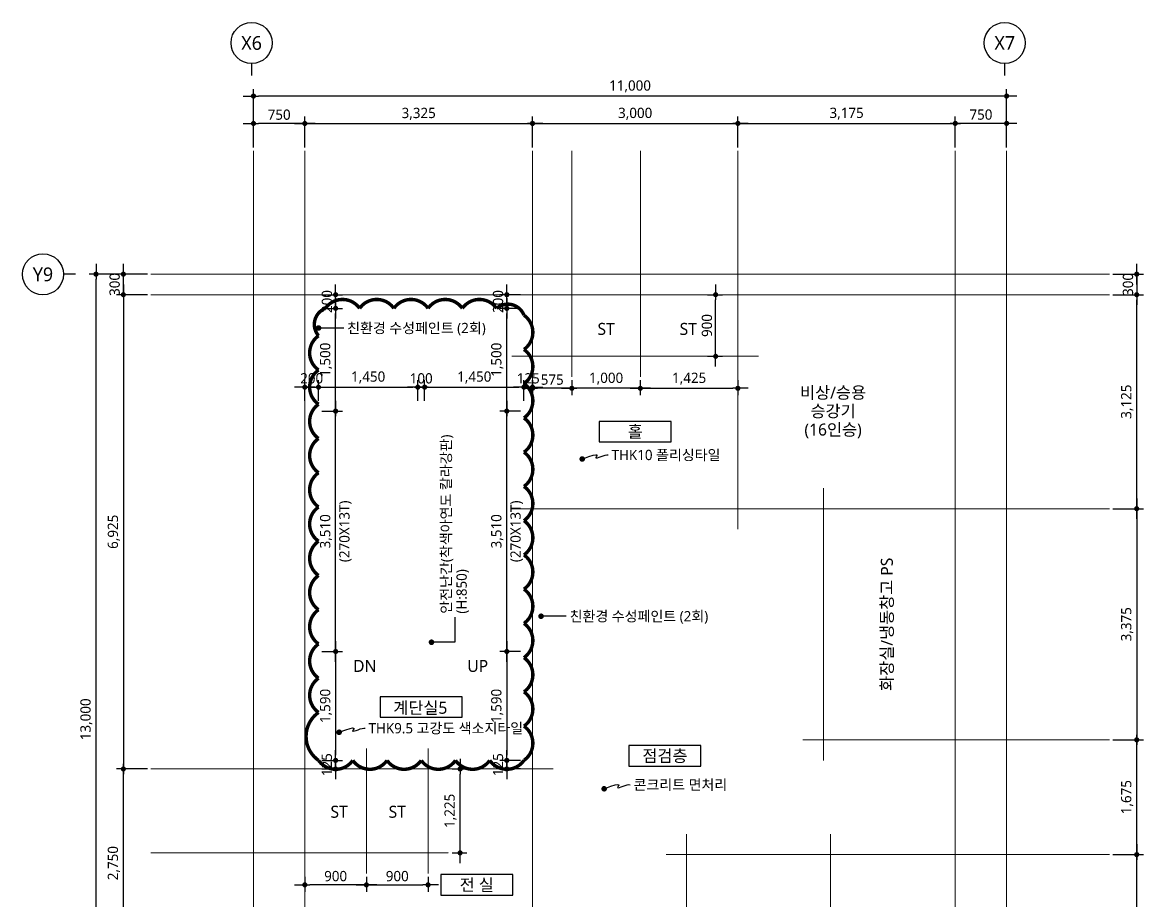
# Model space of a CAD drawing. Header units: millimetres. Extents: x 3320976 to 3527701, y 1183647 to 1243117.
# Drawn here: x 3404976 to 3421351, y 1229458 to 1242280 of the extents above; entities that cross this region are included whole.
import ezdxf
from ezdxf.enums import TextEntityAlignment as Align

# ---------------------------------------------------------------- set-up
doc = ezdxf.new("R2010")
doc.units = ezdxf.units.MM
doc.header["$MEASUREMENT"] = 0
doc.linetypes.add('CEN', pattern=[62, 60, -1, 0, -1])
doc.layers.get('0').update_dxf_attribs({"linetype": 'CONTINUOUS'})
for name, color, linetype, lineweight in [('A-AXIS-BUBL', 7, 'CONTINUOUS', 25), ('A-CNTL', 1, 'CEN', 15), ('A-DIMS', 7, 'CONTINUOUS', 25), ('A-MKXS-LEAD', 7, 'CONTINUOUS', 25), ('A-MKXS-TEXT1', 3, 'CONTINUOUS', 25), ('A-MKXX-NAME', 3, 'CONTINUOUS', 25), ('A-MKXX-SYMB', 7, 'CONTINUOUS', 25), ('A-XXXX-TXT2', 3, 'CONTINUOUS', 25), ('REV-202205', 20, 'CONTINUOUS', 25)]:
    doc.layers.add(name, color=color, linetype=linetype, lineweight=lineweight)
doc.styles.add('HY울릉도L', font='')
doc.styles.add('맑은고딕', font='malgun.ttf')
doc.styles.get('HY울릉도L').set_extended_font_data('HYwulM')
doc.dimstyles.new('CDIM', dxfattribs={"dimtxt": 3, "dimasz": 1.5, "dimexe": 2, "dimexo": 1, "dimgap": 1, "dimtad": 1, "dimdec": 0, "dimrnd": 0.5, "dimzin": 0, "dimdsep": 32, "dimlunit": 6, "dimtxsty": 'HY울릉도L', "dimblk1": '_CIDOT', "dimblk2": '_CIDOT', "dimsah": 1, "dimcen": 5.5, "dimclrd": 2, "dimclre": 2, "dimclrt": 7, "dimadec": 0, "dimazin": 0, "dimtfac": 1, "dimtdec": 0, "dimtix": 1, "dimtmove": 2, "dimatfit": 1, "dimldrblk": '_CIDOT', "dimfxl": 1, "dimtolj": 1, "dimtzin": 0, "dimlwd": -1, "dimarcsym": 0})

# ---------------------------------------------------------------- blocks, each defined once
blk = doc.blocks.new('_CIDOT')
at = {"color": 0, "linetype": 'ByBlock'}
blk.add_line((2, 0), (-1, 0), dxfattribs=at)
at = {"color": 0, "linetype": 'ByBlock', "const_width": 0.5}
blk.add_lwpolyline([(-0.25, 0, 1), (0.25, 0, 1)], format="xyb", close=True, dxfattribs=at)
blk = doc.blocks.new('*D65')
at = {"layer": 'A-DIMS', "lineweight": -2, "transparency": 16777216}
for p, q in [((3410001, 1229805), (3410001, 1229588)), ((3410901, 1229805), (3410901, 1229588))]:
    blk.add_line(p, q, dxfattribs=at)
at = {"layer": 'A-DIMS', "transparency": 16777216}
blk.add_line((3410076, 1229688), (3410826, 1229688), dxfattribs=at)
at = {"layer": 'A-DIMS', "transparency": 16777216, "xscale": 75, "yscale": 75, "zscale": 75, "rotation": 180}
blk.add_blockref('_CIDOT', (3410001, 1229688), dxfattribs=at)
at = {"layer": 'A-DIMS', "transparency": 16777216, "xscale": 75, "yscale": 75, "zscale": 75}
blk.add_blockref('_CIDOT', (3410901, 1229688), dxfattribs=at)
at = {"layer": 'A-DIMS', "color": 3, "transparency": 16777216, "insert": (3410451, 1229815), "char_height": 150, "attachment_point": 5, "style": '맑은고딕'}
blk.add_mtext('\\A1;900', dxfattribs=at)
blk = doc.blocks.new('*D66')
at = {"layer": 'A-DIMS', "lineweight": -2, "transparency": 16777216}
for p, q in [((3409101, 1229805), (3409101, 1229588)), ((3410001, 1229805), (3410001, 1229588))]:
    blk.add_line(p, q, dxfattribs=at)
at = {"layer": 'A-DIMS', "transparency": 16777216}
blk.add_line((3409926, 1229688), (3409176, 1229688), dxfattribs=at)
at = {"layer": 'A-DIMS', "transparency": 16777216, "xscale": 75, "yscale": 75, "zscale": 75, "rotation": 180}
blk.add_blockref('_CIDOT', (3409101, 1229688), dxfattribs=at)
at = {"layer": 'A-DIMS', "transparency": 16777216, "xscale": 75, "yscale": 75, "zscale": 75}
blk.add_blockref('_CIDOT', (3410001, 1229688), dxfattribs=at)
at = {"layer": 'A-DIMS', "color": 3, "transparency": 16777216, "insert": (3409551, 1229815), "char_height": 150, "attachment_point": 5, "style": '맑은고딕'}
blk.add_mtext('\\A1;900', dxfattribs=at)
blk = doc.blocks.new('*D67')
at = {"layer": 'A-DIMS', "lineweight": -2, "transparency": 16777216}
for p, q in [((3411251, 1231380), (3411469, 1231380)), ((3411251, 1230155), (3411469, 1230155))]:
    blk.add_line(p, q, dxfattribs=at)
at = {"layer": 'A-DIMS', "transparency": 16777216}
blk.add_line((3411369, 1230230), (3411369, 1231305), dxfattribs=at)
at = {"layer": 'A-DIMS', "transparency": 16777216, "xscale": 75, "yscale": 75, "zscale": 75}
for p, rotation in [((3411369, 1231380), 90), ((3411369, 1230155), 270)]:
    blk.add_blockref('_CIDOT', p, dxfattribs=dict(at, rotation=rotation))
at = {"layer": 'A-DIMS', "color": 3, "transparency": 16777216, "insert": (3411228, 1230768), "char_height": 150, "attachment_point": 5, "rotation": 90, "style": '맑은고딕'}
blk.add_mtext('\\A1;1,225', dxfattribs=at)
blk = doc.blocks.new('*D68')
at = {"layer": 'A-DIMS', "lineweight": -2, "transparency": 16777216}
for p, q in [((3414001, 1237055), (3414001, 1236838)), ((3415426, 1237055), (3415426, 1236838))]:
    blk.add_line(p, q, dxfattribs=at)
at = {"layer": 'A-DIMS', "transparency": 16777216}
blk.add_line((3414076, 1236938), (3415351, 1236938), dxfattribs=at)
at = {"layer": 'A-DIMS', "transparency": 16777216, "xscale": 75, "yscale": 75, "zscale": 75, "rotation": 180}
blk.add_blockref('_CIDOT', (3414001, 1236938), dxfattribs=at)
at = {"layer": 'A-DIMS', "transparency": 16777216, "xscale": 75, "yscale": 75, "zscale": 75}
blk.add_blockref('_CIDOT', (3415426, 1236938), dxfattribs=at)
at = {"layer": 'A-DIMS', "color": 3, "transparency": 16777216, "insert": (3414714, 1237078), "char_height": 150, "attachment_point": 5, "style": '맑은고딕'}
blk.add_mtext('\\A1;1,425', dxfattribs=at)
blk = doc.blocks.new('*D69')
at = {"layer": 'A-DIMS', "lineweight": -2, "transparency": 16777216}
for p, q in [((3413001, 1237055), (3413001, 1236838)), ((3414001, 1237055), (3414001, 1236838))]:
    blk.add_line(p, q, dxfattribs=at)
at = {"layer": 'A-DIMS', "transparency": 16777216}
blk.add_line((3413926, 1236938), (3413076, 1236938), dxfattribs=at)
at = {"layer": 'A-DIMS', "transparency": 16777216, "xscale": 75, "yscale": 75, "zscale": 75, "rotation": 180}
blk.add_blockref('_CIDOT', (3413001, 1236938), dxfattribs=at)
at = {"layer": 'A-DIMS', "transparency": 16777216, "xscale": 75, "yscale": 75, "zscale": 75}
blk.add_blockref('_CIDOT', (3414001, 1236938), dxfattribs=at)
at = {"layer": 'A-DIMS', "color": 3, "transparency": 16777216, "insert": (3413501, 1237078), "char_height": 150, "attachment_point": 5, "style": '맑은고딕'}
blk.add_mtext('\\A1;1,000', dxfattribs=at)
blk = doc.blocks.new('*D70')
at = {"layer": 'A-DIMS', "lineweight": -2, "transparency": 16777216}
for p, q in [((3412426, 1237055), (3412426, 1236838)), ((3413001, 1237055), (3413001, 1236838))]:
    blk.add_line(p, q, dxfattribs=at)
at = {"layer": 'A-DIMS', "transparency": 16777216}
blk.add_line((3412926, 1236938), (3412501, 1236938), dxfattribs=at)
at = {"layer": 'A-DIMS', "transparency": 16777216, "xscale": 75, "yscale": 75, "zscale": 75, "rotation": 180}
blk.add_blockref('_CIDOT', (3412426, 1236938), dxfattribs=at)
at = {"layer": 'A-DIMS', "transparency": 16777216, "xscale": 75, "yscale": 75, "zscale": 75}
blk.add_blockref('_CIDOT', (3413001, 1236938), dxfattribs=at)
at = {"layer": 'A-DIMS', "color": 3, "transparency": 16777216, "insert": (3412714, 1237064), "char_height": 150, "attachment_point": 5, "style": '맑은고딕'}
blk.add_mtext('\\A1;575', dxfattribs=at)
blk = doc.blocks.new('*D71')
at = {"layer": 'A-DIMS', "lineweight": -2, "transparency": 16777216}
for p, q in [((3414984, 1238305), (3415201, 1238305)), ((3414984, 1237405), (3415201, 1237405))]:
    blk.add_line(p, q, dxfattribs=at)
at = {"layer": 'A-DIMS', "transparency": 16777216}
blk.add_line((3415101, 1237480), (3415101, 1238230), dxfattribs=at)
at = {"layer": 'A-DIMS', "transparency": 16777216, "xscale": 75, "yscale": 75, "zscale": 75}
for p, rotation in [((3415101, 1238305), 90), ((3415101, 1237405), 270)]:
    blk.add_blockref('_CIDOT', p, dxfattribs=dict(at, rotation=rotation))
at = {"layer": 'A-DIMS', "color": 3, "transparency": 16777216, "insert": (3414974, 1237855), "char_height": 150, "attachment_point": 5, "rotation": 90, "style": '맑은고딕'}
blk.add_mtext('\\A1;900', dxfattribs=at)
blk = doc.blocks.new('비상승용승강기16인승')
at = {"layer": 'A-MKXX-NAME', "style": '맑은고딕'}
for s, p in [('비상/승용', (0, 270)), ('승강기', (0, 0)), ('(16인승)', (0, -270))]:
    blk.add_text(s, height=175, dxfattribs=at).set_placement(p, align=Align.MIDDLE_CENTER)
blk = doc.blocks.new('*D267')
at = {"layer": 'A-DIMS', "lineweight": -2, "transparency": 16777216}
for p, q in [((3410851, 1236755), (3410851, 1237055)), ((3412301, 1236755), (3412301, 1237055))]:
    blk.add_line(p, q, dxfattribs=at)
at = {"layer": 'A-DIMS', "transparency": 16777216}
blk.add_line((3410926, 1236955), (3412226, 1236955), dxfattribs=at)
at = {"layer": 'A-DIMS', "transparency": 16777216, "xscale": 75, "yscale": 75, "zscale": 75, "rotation": 180}
blk.add_blockref('_CIDOT', (3410851, 1236955), dxfattribs=at)
at = {"layer": 'A-DIMS', "transparency": 16777216, "xscale": 75, "yscale": 75, "zscale": 75}
blk.add_blockref('_CIDOT', (3412301, 1236955), dxfattribs=at)
at = {"layer": 'A-DIMS', "color": 3, "transparency": 16777216, "insert": (3411576, 1237096), "char_height": 150, "attachment_point": 5, "style": '맑은고딕'}
blk.add_mtext('\\A1;1,450', dxfattribs=at)
blk = doc.blocks.new('*D268')
at = {"layer": 'A-DIMS', "lineweight": -2, "transparency": 16777216}
for p, q in [((3412251, 1236605), (3411951, 1236605)), ((3412251, 1233095), (3411951, 1233095))]:
    blk.add_line(p, q, dxfattribs=at)
at = {"layer": 'A-DIMS', "transparency": 16777216}
blk.add_line((3412051, 1233170), (3412051, 1236530), dxfattribs=at)
at = {"layer": 'A-DIMS', "transparency": 16777216, "xscale": 75, "yscale": 75, "zscale": 75}
for p, rotation in [((3412051, 1236605), 90), ((3412051, 1233095), 270)]:
    blk.add_blockref('_CIDOT', p, dxfattribs=dict(at, rotation=rotation))
at = {"layer": 'A-DIMS', "color": 3, "transparency": 16777216, "char_height": 150, "attachment_point": 5, "rotation": 90, "style": '맑은고딕'}
for s, insert in [('\\A1;(270X13T)', (3412195, 1234850)), ('\\A1;3,510', (3411911, 1234850))]:
    blk.add_mtext(s, dxfattribs=dict(at, insert=insert))
blk = doc.blocks.new('*D269')
at = {"layer": 'A-DIMS', "lineweight": -2, "transparency": 16777216}
for p, q in [((3412251, 1233095), (3411951, 1233095)), ((3412251, 1231505), (3411951, 1231505))]:
    blk.add_line(p, q, dxfattribs=at)
at = {"layer": 'A-DIMS', "transparency": 16777216}
blk.add_line((3412051, 1233020), (3412051, 1231580), dxfattribs=at)
at = {"layer": 'A-DIMS', "transparency": 16777216, "xscale": 75, "yscale": 75, "zscale": 75}
for p, rotation in [((3412051, 1233095), 90), ((3412051, 1231505), 270)]:
    blk.add_blockref('_CIDOT', p, dxfattribs=dict(at, rotation=rotation))
at = {"layer": 'A-DIMS', "color": 3, "transparency": 16777216, "insert": (3411911, 1232300), "char_height": 150, "attachment_point": 5, "rotation": 90, "style": '맑은고딕'}
blk.add_mtext('\\A1;1,590', dxfattribs=at)
blk = doc.blocks.new('*D270')
at = {"layer": 'A-DIMS', "lineweight": -2, "transparency": 16777216}
for p, q in [((3412251, 1238105), (3411951, 1238105)), ((3412251, 1236605), (3411951, 1236605))]:
    blk.add_line(p, q, dxfattribs=at)
at = {"layer": 'A-DIMS', "transparency": 16777216}
blk.add_line((3412051, 1236680), (3412051, 1238030), dxfattribs=at)
at = {"layer": 'A-DIMS', "transparency": 16777216, "xscale": 75, "yscale": 75, "zscale": 75}
for p, rotation in [((3412051, 1238105), 90), ((3412051, 1236605), 270)]:
    blk.add_blockref('_CIDOT', p, dxfattribs=dict(at, rotation=rotation))
at = {"layer": 'A-DIMS', "color": 3, "transparency": 16777216, "insert": (3411911, 1237355), "char_height": 150, "attachment_point": 5, "rotation": 90, "style": '맑은고딕'}
blk.add_mtext('\\A1;1,500', dxfattribs=at)
blk = doc.blocks.new('*D271')
at = {"layer": 'A-DIMS', "transparency": 16777216}
for p, q in [((3412051, 1238380), (3412051, 1238455)), ((3412051, 1238105), (3412051, 1238305)), ((3412051, 1238030), (3412051, 1237955))]:
    blk.add_line(p, q, dxfattribs=at)
at = {"layer": 'A-DIMS', "lineweight": -2, "transparency": 16777216}
for p, q in [((3412251, 1238305), (3411951, 1238305)), ((3412251, 1238105), (3411951, 1238105))]:
    blk.add_line(p, q, dxfattribs=at)
at = {"layer": 'A-DIMS', "transparency": 16777216, "xscale": 75, "yscale": 75, "zscale": 75}
for p, rotation in [((3412051, 1238305), 270), ((3412051, 1238105), 90)]:
    blk.add_blockref('_CIDOT', p, dxfattribs=dict(at, rotation=rotation))
at = {"layer": 'A-DIMS', "color": 3, "transparency": 16777216, "insert": (3411924, 1238205), "char_height": 150, "attachment_point": 5, "rotation": 90, "style": '맑은고딕'}
blk.add_mtext('\\A1;200', dxfattribs=at)
blk = doc.blocks.new('*D272')
at = {"layer": 'A-DIMS', "transparency": 16777216}
for p, q in [((3412051, 1231580), (3412051, 1231655)), ((3412051, 1231505), (3412051, 1231380)), ((3412051, 1231305), (3412051, 1231230))]:
    blk.add_line(p, q, dxfattribs=at)
at = {"layer": 'A-DIMS', "lineweight": -2, "transparency": 16777216}
for p, q in [((3412251, 1231505), (3411951, 1231505)), ((3412251, 1231380), (3411951, 1231380))]:
    blk.add_line(p, q, dxfattribs=at)
at = {"layer": 'A-DIMS', "transparency": 16777216, "xscale": 75, "yscale": 75, "zscale": 75}
for p, rotation in [((3412051, 1231505), 270), ((3412051, 1231380), 90)]:
    blk.add_blockref('_CIDOT', p, dxfattribs=dict(at, rotation=rotation))
at = {"layer": 'A-DIMS', "color": 3, "transparency": 16777216, "insert": (3411923, 1231443), "char_height": 150, "attachment_point": 5, "rotation": 90, "style": '맑은고딕'}
blk.add_mtext('\\A1;125', dxfattribs=at)
blk = doc.blocks.new('*D262')
at = {"layer": 'A-DIMS', "lineweight": -2, "transparency": 16777216}
for p, q in [((3409351, 1236605), (3409651, 1236605)), ((3409351, 1233095), (3409651, 1233095))]:
    blk.add_line(p, q, dxfattribs=at)
at = {"layer": 'A-DIMS', "transparency": 16777216}
blk.add_line((3409551, 1233170), (3409551, 1236530), dxfattribs=at)
at = {"layer": 'A-DIMS', "transparency": 16777216, "xscale": 75, "yscale": 75, "zscale": 75}
for p, rotation in [((3409551, 1236605), 90), ((3409551, 1233095), 270)]:
    blk.add_blockref('_CIDOT', p, dxfattribs=dict(at, rotation=rotation))
at = {"layer": 'A-DIMS', "color": 3, "transparency": 16777216, "char_height": 150, "attachment_point": 5, "rotation": 90, "style": '맑은고딕'}
for s, insert in [('\\A1;(270X13T)', (3409695, 1234850)), ('\\A1;3,510', (3409411, 1234850))]:
    blk.add_mtext(s, dxfattribs=dict(at, insert=insert))
blk = doc.blocks.new('*D263')
at = {"layer": 'A-DIMS', "lineweight": -2, "transparency": 16777216}
for p, q in [((3409351, 1233095), (3409651, 1233095)), ((3409351, 1231505), (3409651, 1231505))]:
    blk.add_line(p, q, dxfattribs=at)
at = {"layer": 'A-DIMS', "transparency": 16777216}
blk.add_line((3409551, 1233020), (3409551, 1231580), dxfattribs=at)
at = {"layer": 'A-DIMS', "transparency": 16777216, "xscale": 75, "yscale": 75, "zscale": 75}
for p, rotation in [((3409551, 1233095), 90), ((3409551, 1231505), 270)]:
    blk.add_blockref('_CIDOT', p, dxfattribs=dict(at, rotation=rotation))
at = {"layer": 'A-DIMS', "color": 3, "transparency": 16777216, "insert": (3409411, 1232300), "char_height": 150, "attachment_point": 5, "rotation": 90, "style": '맑은고딕'}
blk.add_mtext('\\A1;1,590', dxfattribs=at)
blk = doc.blocks.new('*D264')
at = {"layer": 'A-DIMS', "lineweight": -2, "transparency": 16777216}
for p, q in [((3409351, 1238105), (3409651, 1238105)), ((3409351, 1236605), (3409651, 1236605))]:
    blk.add_line(p, q, dxfattribs=at)
at = {"layer": 'A-DIMS', "transparency": 16777216}
blk.add_line((3409551, 1236680), (3409551, 1238030), dxfattribs=at)
at = {"layer": 'A-DIMS', "transparency": 16777216, "xscale": 75, "yscale": 75, "zscale": 75}
for p, rotation in [((3409551, 1238105), 90), ((3409551, 1236605), 270)]:
    blk.add_blockref('_CIDOT', p, dxfattribs=dict(at, rotation=rotation))
at = {"layer": 'A-DIMS', "color": 3, "transparency": 16777216, "insert": (3409411, 1237355), "char_height": 150, "attachment_point": 5, "rotation": 90, "style": '맑은고딕'}
blk.add_mtext('\\A1;1,500', dxfattribs=at)
blk = doc.blocks.new('*D265')
at = {"layer": 'A-DIMS', "transparency": 16777216}
for p, q in [((3409551, 1238380), (3409551, 1238455)), ((3409551, 1238105), (3409551, 1238305)), ((3409551, 1238030), (3409551, 1237955))]:
    blk.add_line(p, q, dxfattribs=at)
at = {"layer": 'A-DIMS', "lineweight": -2, "transparency": 16777216}
for p, q in [((3409351, 1238305), (3409651, 1238305)), ((3409351, 1238105), (3409651, 1238105))]:
    blk.add_line(p, q, dxfattribs=at)
at = {"layer": 'A-DIMS', "transparency": 16777216, "xscale": 75, "yscale": 75, "zscale": 75}
for p, rotation in [((3409551, 1238305), 270), ((3409551, 1238105), 90)]:
    blk.add_blockref('_CIDOT', p, dxfattribs=dict(at, rotation=rotation))
at = {"layer": 'A-DIMS', "color": 3, "transparency": 16777216, "insert": (3409424, 1238205), "char_height": 150, "attachment_point": 5, "rotation": 90, "style": '맑은고딕'}
blk.add_mtext('\\A1;200', dxfattribs=at)
blk = doc.blocks.new('*D266')
at = {"layer": 'A-DIMS', "transparency": 16777216}
for p, q in [((3409551, 1231580), (3409551, 1231655)), ((3409551, 1231505), (3409551, 1231380)), ((3409551, 1231305), (3409551, 1231230))]:
    blk.add_line(p, q, dxfattribs=at)
at = {"layer": 'A-DIMS', "lineweight": -2, "transparency": 16777216}
for p, q in [((3409351, 1231505), (3409651, 1231505)), ((3409351, 1231380), (3409651, 1231380))]:
    blk.add_line(p, q, dxfattribs=at)
at = {"layer": 'A-DIMS', "transparency": 16777216, "xscale": 75, "yscale": 75, "zscale": 75}
for p, rotation in [((3409551, 1231505), 270), ((3409551, 1231380), 90)]:
    blk.add_blockref('_CIDOT', p, dxfattribs=dict(at, rotation=rotation))
at = {"layer": 'A-DIMS', "color": 3, "transparency": 16777216, "insert": (3409423, 1231443), "char_height": 150, "attachment_point": 5, "rotation": 90, "style": '맑은고딕'}
blk.add_mtext('\\A1;125', dxfattribs=at)
blk = doc.blocks.new('*D259')
at = {"layer": 'A-DIMS', "lineweight": -2, "transparency": 16777216}
for p, q in [((3409301, 1236755), (3409301, 1237055)), ((3410751, 1236755), (3410751, 1237055))]:
    blk.add_line(p, q, dxfattribs=at)
at = {"layer": 'A-DIMS', "transparency": 16777216}
blk.add_line((3409376, 1236955), (3410676, 1236955), dxfattribs=at)
at = {"layer": 'A-DIMS', "transparency": 16777216, "xscale": 75, "yscale": 75, "zscale": 75, "rotation": 180}
blk.add_blockref('_CIDOT', (3409301, 1236955), dxfattribs=at)
at = {"layer": 'A-DIMS', "transparency": 16777216, "xscale": 75, "yscale": 75, "zscale": 75}
blk.add_blockref('_CIDOT', (3410751, 1236955), dxfattribs=at)
at = {"layer": 'A-DIMS', "color": 3, "transparency": 16777216, "insert": (3410026, 1237096), "char_height": 150, "attachment_point": 5, "style": '맑은고딕'}
blk.add_mtext('\\A1;1,450', dxfattribs=at)
blk = doc.blocks.new('*D260')
at = {"layer": 'A-DIMS', "lineweight": -2, "transparency": 16777216}
for p, q in [((3410751, 1236755), (3410751, 1237055)), ((3410851, 1236755), (3410851, 1237055))]:
    blk.add_line(p, q, dxfattribs=at)
at = {"layer": 'A-DIMS', "transparency": 16777216}
for p, q in [((3410676, 1236955), (3410601, 1236955)), ((3410851, 1236955), (3410751, 1236955)), ((3410926, 1236955), (3411001, 1236955))]:
    blk.add_line(p, q, dxfattribs=at)
at = {"layer": 'A-DIMS', "transparency": 16777216, "xscale": 75, "yscale": 75, "zscale": 75}
blk.add_blockref('_CIDOT', (3410751, 1236955), dxfattribs=at)
at = {"layer": 'A-DIMS', "transparency": 16777216, "xscale": 75, "yscale": 75, "zscale": 75, "rotation": 180}
blk.add_blockref('_CIDOT', (3410851, 1236955), dxfattribs=at)
at = {"layer": 'A-DIMS', "color": 3, "transparency": 16777216, "insert": (3410801, 1237083), "char_height": 150, "attachment_point": 5, "style": '맑은고딕'}
blk.add_mtext('\\A1;100', dxfattribs=at)
blk = doc.blocks.new('*D261')
at = {"layer": 'A-DIMS', "lineweight": -2, "transparency": 16777216}
for p, q in [((3409101, 1236755), (3409101, 1237055)), ((3409301, 1236755), (3409301, 1237055))]:
    blk.add_line(p, q, dxfattribs=at)
at = {"layer": 'A-DIMS', "transparency": 16777216}
for p, q in [((3409026, 1236955), (3408951, 1236955)), ((3409101, 1236955), (3409301, 1236955)), ((3409376, 1236955), (3409451, 1236955))]:
    blk.add_line(p, q, dxfattribs=at)
at = {"layer": 'A-DIMS', "transparency": 16777216, "xscale": 75, "yscale": 75, "zscale": 75}
blk.add_blockref('_CIDOT', (3409101, 1236955), dxfattribs=at)
at = {"layer": 'A-DIMS', "transparency": 16777216, "xscale": 75, "yscale": 75, "zscale": 75, "rotation": 180}
blk.add_blockref('_CIDOT', (3409301, 1236955), dxfattribs=at)
at = {"layer": 'A-DIMS', "color": 3, "transparency": 16777216, "insert": (3409201, 1237083), "char_height": 150, "attachment_point": 5, "style": '맑은고딕'}
blk.add_mtext('\\A1;200', dxfattribs=at)
blk = doc.blocks.new('*D333')
at = {"layer": 'A-DIMS', "lineweight": -2, "transparency": 16777216}
for p, q in [((3412301, 1236755), (3412301, 1237055)), ((3412426, 1236755), (3412426, 1237055))]:
    blk.add_line(p, q, dxfattribs=at)
at = {"layer": 'A-DIMS', "transparency": 16777216}
for p, q in [((3412226, 1236955), (3412151, 1236955)), ((3412426, 1236955), (3412301, 1236955)), ((3412501, 1236955), (3412576, 1236955))]:
    blk.add_line(p, q, dxfattribs=at)
at = {"layer": 'A-DIMS', "transparency": 16777216, "xscale": 75, "yscale": 75, "zscale": 75}
blk.add_blockref('_CIDOT', (3412301, 1236955), dxfattribs=at)
at = {"layer": 'A-DIMS', "transparency": 16777216, "xscale": 75, "yscale": 75, "zscale": 75, "rotation": 180}
blk.add_blockref('_CIDOT', (3412426, 1236955), dxfattribs=at)
at = {"layer": 'A-DIMS', "color": 3, "transparency": 16777216, "insert": (3412364, 1237083), "char_height": 150, "attachment_point": 5, "style": '맑은고딕'}
blk.add_mtext('\\A1;125', dxfattribs=at)
blk = doc.blocks.new('*D511')
at = {"layer": 'A-DIMS', "lineweight": -2, "transparency": 16777216}
for p, q in [((3408351, 1240455), (3408351, 1241305)), ((3419351, 1240455), (3419351, 1241305))]:
    blk.add_line(p, q, dxfattribs=at)
at = {"layer": 'A-DIMS', "transparency": 16777216}
blk.add_line((3419276, 1241205), (3408426, 1241205), dxfattribs=at)
at = {"layer": 'A-DIMS', "transparency": 16777216, "xscale": 75, "yscale": 75, "zscale": 75, "rotation": 180}
blk.add_blockref('_CIDOT', (3408351, 1241205), dxfattribs=at)
at = {"layer": 'A-DIMS', "transparency": 16777216, "xscale": 75, "yscale": 75, "zscale": 75}
blk.add_blockref('_CIDOT', (3419351, 1241205), dxfattribs=at)
at = {"layer": 'A-DIMS', "color": 3, "transparency": 16777216, "insert": (3413851, 1241346), "char_height": 150, "attachment_point": 5, "style": '맑은고딕'}
blk.add_mtext('\\A1;11,000', dxfattribs=at)
blk = doc.blocks.new('*D512')
at = {"layer": 'A-DIMS', "lineweight": -2, "transparency": 16777216}
for p, q in [((3408351, 1240455), (3408351, 1240905)), ((3409101, 1240455), (3409101, 1240905))]:
    blk.add_line(p, q, dxfattribs=at)
at = {"layer": 'A-DIMS', "transparency": 16777216}
blk.add_line((3409026, 1240805), (3408426, 1240805), dxfattribs=at)
at = {"layer": 'A-DIMS', "transparency": 16777216, "xscale": 75, "yscale": 75, "zscale": 75, "rotation": 180}
blk.add_blockref('_CIDOT', (3408351, 1240805), dxfattribs=at)
at = {"layer": 'A-DIMS', "transparency": 16777216, "xscale": 75, "yscale": 75, "zscale": 75}
blk.add_blockref('_CIDOT', (3409101, 1240805), dxfattribs=at)
at = {"layer": 'A-DIMS', "color": 3, "transparency": 16777216, "insert": (3408726, 1240933), "char_height": 150, "attachment_point": 5, "style": '맑은고딕'}
blk.add_mtext('\\A1;750', dxfattribs=at)
blk = doc.blocks.new('*D513')
at = {"layer": 'A-DIMS', "lineweight": -2, "transparency": 16777216}
for p, q in [((3406801, 1238605), (3405951, 1238605)), ((3406801, 1225605), (3405951, 1225605))]:
    blk.add_line(p, q, dxfattribs=at)
at = {"layer": 'A-DIMS', "transparency": 16777216}
blk.add_line((3406051, 1225680), (3406051, 1238530), dxfattribs=at)
at = {"layer": 'A-DIMS', "transparency": 16777216, "xscale": 75, "yscale": 75, "zscale": 75}
for p, rotation in [((3406051, 1238605), 90), ((3406051, 1225605), 270)]:
    blk.add_blockref('_CIDOT', p, dxfattribs=dict(at, rotation=rotation))
at = {"layer": 'A-DIMS', "color": 3, "transparency": 16777216, "insert": (3405911, 1232105), "char_height": 150, "attachment_point": 5, "rotation": 90, "style": '맑은고딕'}
blk.add_mtext('\\A1;13,000', dxfattribs=at)
blk = doc.blocks.new('*D515')
at = {"layer": 'A-DIMS', "lineweight": -2, "transparency": 16777216}
for p, q in [((3406801, 1238605), (3406351, 1238605)), ((3406801, 1238305), (3406351, 1238305))]:
    blk.add_line(p, q, dxfattribs=at)
at = {"layer": 'A-DIMS', "transparency": 16777216}
for p, q in [((3406451, 1238680), (3406451, 1238755)), ((3406451, 1238305), (3406451, 1238605)), ((3406451, 1238230), (3406451, 1238155))]:
    blk.add_line(p, q, dxfattribs=at)
at = {"layer": 'A-DIMS', "transparency": 16777216, "xscale": 75, "yscale": 75, "zscale": 75}
for p, rotation in [((3406451, 1238605), 270), ((3406451, 1238305), 90)]:
    blk.add_blockref('_CIDOT', p, dxfattribs=dict(at, rotation=rotation))
at = {"layer": 'A-DIMS', "color": 3, "transparency": 16777216, "insert": (3406324, 1238455), "char_height": 150, "attachment_point": 5, "rotation": 90, "style": '맑은고딕'}
blk.add_mtext('\\A1;300', dxfattribs=at)
blk = doc.blocks.new('*D516')
at = {"layer": 'A-DIMS', "lineweight": -2, "transparency": 16777216}
for p, q in [((3420901, 1230130), (3421351, 1230130)), ((3420901, 1226305), (3421351, 1226305))]:
    blk.add_line(p, q, dxfattribs=at)
at = {"layer": 'A-DIMS', "transparency": 16777216}
blk.add_line((3421251, 1226380), (3421251, 1230055), dxfattribs=at)
at = {"layer": 'A-DIMS', "transparency": 16777216, "xscale": 75, "yscale": 75, "zscale": 75}
for p, rotation in [((3421251, 1230130), 90), ((3421251, 1226305), 270)]:
    blk.add_blockref('_CIDOT', p, dxfattribs=dict(at, rotation=rotation))
at = {"layer": 'A-DIMS', "color": 3, "transparency": 16777216, "insert": (3421111, 1228218), "char_height": 150, "attachment_point": 5, "rotation": 90, "style": '맑은고딕'}
blk.add_mtext('\\A1;3,825', dxfattribs=at)
blk = doc.blocks.new('*D529')
at = {"layer": 'A-DIMS', "lineweight": -2, "transparency": 16777216}
for p, q in [((3406801, 1238305), (3406351, 1238305)), ((3406801, 1231380), (3406351, 1231380))]:
    blk.add_line(p, q, dxfattribs=at)
at = {"layer": 'A-DIMS', "transparency": 16777216}
blk.add_line((3406451, 1238230), (3406451, 1231455), dxfattribs=at)
at = {"layer": 'A-DIMS', "transparency": 16777216, "xscale": 75, "yscale": 75, "zscale": 75}
for p, rotation in [((3406451, 1238305), 90), ((3406451, 1231380), 270)]:
    blk.add_blockref('_CIDOT', p, dxfattribs=dict(at, rotation=rotation))
at = {"layer": 'A-DIMS', "color": 3, "transparency": 16777216, "insert": (3406311, 1234843), "char_height": 150, "attachment_point": 5, "rotation": 90, "style": '맑은고딕'}
blk.add_mtext('\\A1;6,925', dxfattribs=at)
blk = doc.blocks.new('*D531')
at = {"layer": 'A-DIMS', "lineweight": -2, "transparency": 16777216}
for p, q in [((3406801, 1231380), (3406351, 1231380)), ((3406801, 1228630), (3406351, 1228630))]:
    blk.add_line(p, q, dxfattribs=at)
at = {"layer": 'A-DIMS', "transparency": 16777216}
blk.add_line((3406451, 1228705), (3406451, 1231305), dxfattribs=at)
at = {"layer": 'A-DIMS', "transparency": 16777216, "xscale": 75, "yscale": 75, "zscale": 75}
for p, rotation in [((3406451, 1231380), 90), ((3406451, 1228630), 270)]:
    blk.add_blockref('_CIDOT', p, dxfattribs=dict(at, rotation=rotation))
at = {"layer": 'A-DIMS', "color": 3, "transparency": 16777216, "insert": (3406311, 1230005), "char_height": 150, "attachment_point": 5, "rotation": 90, "style": '맑은고딕'}
blk.add_mtext('\\A1;2,750', dxfattribs=at)
blk = doc.blocks.new('*D522')
at = {"layer": 'A-DIMS', "lineweight": -2, "transparency": 16777216}
for p, q in [((3420901, 1235180), (3421351, 1235180)), ((3420901, 1231805), (3421351, 1231805))]:
    blk.add_line(p, q, dxfattribs=at)
at = {"layer": 'A-DIMS', "transparency": 16777216}
blk.add_line((3421251, 1235105), (3421251, 1231880), dxfattribs=at)
at = {"layer": 'A-DIMS', "transparency": 16777216, "xscale": 75, "yscale": 75, "zscale": 75}
for p, rotation in [((3421251, 1235180), 90), ((3421251, 1231805), 270)]:
    blk.add_blockref('_CIDOT', p, dxfattribs=dict(at, rotation=rotation))
at = {"layer": 'A-DIMS', "color": 3, "transparency": 16777216, "insert": (3421111, 1233493), "char_height": 150, "attachment_point": 5, "rotation": 90, "style": '맑은고딕'}
blk.add_mtext('\\A1;3,375', dxfattribs=at)
blk = doc.blocks.new('*D523')
at = {"layer": 'A-DIMS', "lineweight": -2, "transparency": 16777216}
for p, q in [((3420901, 1238605), (3421351, 1238605)), ((3420901, 1238305), (3421351, 1238305))]:
    blk.add_line(p, q, dxfattribs=at)
at = {"layer": 'A-DIMS', "transparency": 16777216}
for p, q in [((3421251, 1238680), (3421251, 1238755)), ((3421251, 1238605), (3421251, 1238305)), ((3421251, 1238230), (3421251, 1238155))]:
    blk.add_line(p, q, dxfattribs=at)
at = {"layer": 'A-DIMS', "transparency": 16777216, "xscale": 75, "yscale": 75, "zscale": 75}
for p, rotation in [((3421251, 1238605), 270), ((3421251, 1238305), 90)]:
    blk.add_blockref('_CIDOT', p, dxfattribs=dict(at, rotation=rotation))
at = {"layer": 'A-DIMS', "color": 3, "transparency": 16777216, "insert": (3421124, 1238455), "char_height": 150, "attachment_point": 5, "rotation": 90, "style": '맑은고딕'}
blk.add_mtext('\\A1;300', dxfattribs=at)
blk = doc.blocks.new('*D524')
at = {"layer": 'A-DIMS', "lineweight": -2, "transparency": 16777216}
for p, q in [((3420901, 1238305), (3421351, 1238305)), ((3420901, 1235180), (3421351, 1235180))]:
    blk.add_line(p, q, dxfattribs=at)
at = {"layer": 'A-DIMS', "transparency": 16777216}
blk.add_line((3421251, 1235255), (3421251, 1238230), dxfattribs=at)
at = {"layer": 'A-DIMS', "transparency": 16777216, "xscale": 75, "yscale": 75, "zscale": 75}
for p, rotation in [((3421251, 1238305), 90), ((3421251, 1235180), 270)]:
    blk.add_blockref('_CIDOT', p, dxfattribs=dict(at, rotation=rotation))
at = {"layer": 'A-DIMS', "color": 3, "transparency": 16777216, "insert": (3421111, 1236743), "char_height": 150, "attachment_point": 5, "rotation": 90, "style": '맑은고딕'}
blk.add_mtext('\\A1;3,125', dxfattribs=at)
blk = doc.blocks.new('*D525')
at = {"layer": 'A-DIMS', "lineweight": -2, "transparency": 16777216}
for p, q in [((3418601, 1240456), (3418601, 1240906)), ((3419351, 1240455), (3419351, 1240906))]:
    blk.add_line(p, q, dxfattribs=at)
at = {"layer": 'A-DIMS', "transparency": 16777216}
blk.add_line((3419276, 1240806), (3418676, 1240806), dxfattribs=at)
at = {"layer": 'A-DIMS', "transparency": 16777216, "xscale": 75, "yscale": 75, "zscale": 75, "rotation": 180}
blk.add_blockref('_CIDOT', (3418601, 1240806), dxfattribs=at)
at = {"layer": 'A-DIMS', "transparency": 16777216, "xscale": 75, "yscale": 75, "zscale": 75}
blk.add_blockref('_CIDOT', (3419351, 1240806), dxfattribs=at)
at = {"layer": 'A-DIMS', "color": 3, "transparency": 16777216, "insert": (3418976, 1240934), "char_height": 150, "attachment_point": 5, "style": '맑은고딕'}
blk.add_mtext('\\A1;750', dxfattribs=at)
blk = doc.blocks.new('*D526')
at = {"layer": 'A-DIMS', "lineweight": -2, "transparency": 16777216}
for p, q in [((3415426, 1240455), (3415426, 1240906)), ((3418601, 1240456), (3418601, 1240906))]:
    blk.add_line(p, q, dxfattribs=at)
at = {"layer": 'A-DIMS', "transparency": 16777216}
blk.add_line((3415501, 1240806), (3418526, 1240806), dxfattribs=at)
at = {"layer": 'A-DIMS', "transparency": 16777216, "xscale": 75, "yscale": 75, "zscale": 75, "rotation": 180}
blk.add_blockref('_CIDOT', (3415426, 1240806), dxfattribs=at)
at = {"layer": 'A-DIMS', "transparency": 16777216, "xscale": 75, "yscale": 75, "zscale": 75}
blk.add_blockref('_CIDOT', (3418601, 1240806), dxfattribs=at)
at = {"layer": 'A-DIMS', "color": 3, "transparency": 16777216, "insert": (3417014, 1240947), "char_height": 150, "attachment_point": 5, "style": '맑은고딕'}
blk.add_mtext('\\A1;3,175', dxfattribs=at)
blk = doc.blocks.new('*D527')
at = {"layer": 'A-DIMS', "lineweight": -2, "transparency": 16777216}
for p, q in [((3409101, 1240455), (3409101, 1240905)), ((3412426, 1240455), (3412426, 1240905))]:
    blk.add_line(p, q, dxfattribs=at)
at = {"layer": 'A-DIMS', "transparency": 16777216}
blk.add_line((3409176, 1240805), (3412351, 1240805), dxfattribs=at)
at = {"layer": 'A-DIMS', "transparency": 16777216, "xscale": 75, "yscale": 75, "zscale": 75, "rotation": 180}
blk.add_blockref('_CIDOT', (3409101, 1240805), dxfattribs=at)
at = {"layer": 'A-DIMS', "transparency": 16777216, "xscale": 75, "yscale": 75, "zscale": 75}
blk.add_blockref('_CIDOT', (3412426, 1240805), dxfattribs=at)
at = {"layer": 'A-DIMS', "color": 3, "transparency": 16777216, "insert": (3410764, 1240945), "char_height": 150, "attachment_point": 5, "style": '맑은고딕'}
blk.add_mtext('\\A1;3,325', dxfattribs=at)
blk = doc.blocks.new('*D528')
at = {"layer": 'A-DIMS', "lineweight": -2, "transparency": 16777216}
for p, q in [((3412426, 1240455), (3412426, 1240906)), ((3415426, 1240456), (3415426, 1240906))]:
    blk.add_line(p, q, dxfattribs=at)
at = {"layer": 'A-DIMS', "transparency": 16777216}
blk.add_line((3412501, 1240806), (3415351, 1240806), dxfattribs=at)
at = {"layer": 'A-DIMS', "transparency": 16777216, "xscale": 75, "yscale": 75, "zscale": 75, "rotation": 180}
blk.add_blockref('_CIDOT', (3412426, 1240806), dxfattribs=at)
at = {"layer": 'A-DIMS', "transparency": 16777216, "xscale": 75, "yscale": 75, "zscale": 75}
blk.add_blockref('_CIDOT', (3415426, 1240806), dxfattribs=at)
at = {"layer": 'A-DIMS', "color": 3, "transparency": 16777216, "insert": (3413926, 1240946), "char_height": 150, "attachment_point": 5, "style": '맑은고딕'}
blk.add_mtext('\\A1;3,000', dxfattribs=at)
blk = doc.blocks.new('*D533')
at = {"layer": 'A-DIMS', "lineweight": -2, "transparency": 16777216}
for p, q in [((3420901, 1231805), (3421351, 1231805)), ((3420901, 1230130), (3421351, 1230130))]:
    blk.add_line(p, q, dxfattribs=at)
at = {"layer": 'A-DIMS', "transparency": 16777216}
blk.add_line((3421251, 1230205), (3421251, 1231730), dxfattribs=at)
at = {"layer": 'A-DIMS', "transparency": 16777216, "xscale": 75, "yscale": 75, "zscale": 75}
for p, rotation in [((3421251, 1231805), 90), ((3421251, 1230130), 270)]:
    blk.add_blockref('_CIDOT', p, dxfattribs=dict(at, rotation=rotation))
at = {"layer": 'A-DIMS', "color": 3, "transparency": 16777216, "insert": (3421111, 1230968), "char_height": 150, "attachment_point": 5, "rotation": 90, "style": '맑은고딕'}
blk.add_mtext('\\A1;1,675', dxfattribs=at)

msp = doc.modelspace()

# ---------------------------------------------------------------- linework, layer by layer
at = {"layer": 'A-AXIS-BUBL', "ltscale": 0.2}
for p, q in [((3408326.3, 1241505.4), (3408326.3, 1241680.4)), ((3419326.3, 1241505.4), (3419326.3, 1241680.4)), ((3405751.3, 1238605.4), (3405576.3, 1238605.4))]:
    msp.add_line(p, q, dxfattribs=at)
for centre in [(3408323.4, 1241980.4), (3419323.4, 1241980.4), (3405276.3, 1238602.5)]:
    msp.add_circle(centre, 300, dxfattribs=at)
at = {"layer": 'A-CNTL'}
for p, q in [((3408351.3, 1223804.8), (3408351.3, 1240404.8)), ((3409101.3, 1223804.8), (3409101.3, 1240404.8)), ((3412426.3, 1228330.4), (3412426.3, 1240404.8)), ((3413001.3, 1237105.4), (3413001.3, 1240404.8)), ((3414001.3, 1237105.4), (3414001.3, 1240404.8)), ((3415426.3, 1234880.4), (3415426.3, 1240404.8)), ((3418601.3, 1223804.8), (3418601.3, 1240404.8)), ((3419351.3, 1223805.4), (3419351.3, 1240405.4)), ((3406851.3, 1238605.4), (3420851.3, 1238605.4)), ((3406851.3, 1238305.4), (3420851.3, 1238305.4)), ((3412126.3, 1237405.4), (3415726.3, 1237405.4)), ((3416676.3, 1231505.4), (3416676.3, 1235480.4)), ((3412126.3, 1235180.4), (3420851.3, 1235180.4)), ((3416376.3, 1231805.4), (3420851.3, 1231805.4)), ((3410001.3, 1229855.4), (3410001.3, 1231680.4)), ((3410901.3, 1229855.4), (3410901.3, 1231680.4)), ((3406851.3, 1231380.4), (3412726.3, 1231380.4)), ((3414676.3, 1223804.8), (3414676.3, 1230430.4)), ((3416776.3, 1223804.8), (3416776.3, 1230430.4)), ((3406851.3, 1230155.4), (3411201.3, 1230155.4)), ((3414376.3, 1230130.4), (3420851.3, 1230130.4))]:
    msp.add_line(p, q, dxfattribs=at)
at = {"layer": 'A-MKXS-LEAD', "const_width": 40}
for points in [[(3409280.8, 1237820.7, 1), (3409322.2, 1237816.5, 1)], [(3413131.4, 1235907.8, 1), (3413172.9, 1235903.7, 1)], [(3412530.6, 1233612, 1), (3412572, 1233607.9, 1)], [(3410953.4, 1233209.7, -1), (3410949.2, 1233251.1, -1)], [(3409581.4, 1231918, 1), (3409622.9, 1231913.9, 1)], [(3413451.9, 1231092.9, 1), (3413493.3, 1231088.8, 1)]]:
    msp.add_lwpolyline(points, format="xyb", close=True, dxfattribs=at)
at = {"layer": 'A-MKXS-LEAD'}
for points in [[(3409668.5, 1237818.6), (3409301.5, 1237818.6), (3409301.5, 1237818.6)], [(3413151.3, 1235905.4), (3413249.1, 1235942.3), (3413312.7, 1235962.2), (3413349, 1235968.6), (3413364.4, 1235965.1), (3413365.5, 1235955.2), (3413359, 1235942.4), (3413351.5, 1235930.2), (3413349.6, 1235922.2), (3413358.2, 1235920.8), (3413376.3, 1235925.2), (3413401.2, 1235933.4), (3413430.1, 1235943.5), (3413460.3, 1235953.6), (3413489.1, 1235961.8), (3413513.8, 1235966.1), (3413531.7, 1235964.7)], [(3411290.6, 1233597.4), (3411290.6, 1233230.4), (3410951.3, 1233230.4)], [(3412918.3, 1233609.9), (3412551.3, 1233609.9), (3412551.3, 1233609.9)], [(3409601.3, 1231915.6), (3409699, 1231952.5), (3409762.7, 1231972.4), (3409799, 1231978.8), (3409814.4, 1231975.3), (3409815.5, 1231965.4), (3409809, 1231952.6), (3409801.5, 1231940.4), (3409799.6, 1231932.4), (3409808.2, 1231931), (3409826.3, 1231935.4), (3409851.2, 1231943.7), (3409880.1, 1231953.8), (3409910.3, 1231963.9), (3409939.1, 1231972), (3409963.8, 1231976.3), (3409981.7, 1231974.9)], [(3413471.8, 1231090.6), (3413569.5, 1231127.4), (3413633.2, 1231147.3), (3413669.4, 1231153.8), (3413684.8, 1231150.3), (3413686, 1231140.4), (3413679.5, 1231127.6), (3413672, 1231115.4), (3413670, 1231107.3), (3413678.7, 1231106), (3413696.8, 1231110.4), (3413721.7, 1231118.6), (3413750.6, 1231128.7), (3413780.8, 1231138.8), (3413809.6, 1231147), (3413834.3, 1231151.3), (3413852.1, 1231149.8)]]:
    msp.add_lwpolyline(points, dxfattribs=at)
at = {"layer": 'A-MKXX-SYMB'}
for points in [[(3414451.3, 1236455.4), (3413401.3, 1236455.4), (3413401.3, 1236155.4), (3414451.3, 1236155.4)], [(3411401.3, 1232435.4), (3410201.3, 1232435.4), (3410201.3, 1232135.4), (3411401.3, 1232135.4)], [(3414885.4, 1231722.1), (3413835.4, 1231722.1), (3413835.4, 1231422.1), (3414885.4, 1231422.1)], [(3412136.9, 1229837.9), (3411086.9, 1229837.9), (3411086.9, 1229537.9), (3412136.9, 1229537.9)]]:
    msp.add_lwpolyline(points, close=True, dxfattribs=at)
at = {"layer": 'REV-202205', "const_width": 50}
msp.add_lwpolyline([(3409301.3, 1231505.4, 0.5205671), (3409801.3, 1231505.4, 0.5205671), (3410301.3, 1231505.4, 0.5205671), (3410801.3, 1231505.4, 0.5205671), (3411301.3, 1231505.4, 0.5205671), (3411801.3, 1231505.4, 0.5205671), (3412301.3, 1231505.4, 0.5205671), (3412301.3, 1232005.4, 0.5205671), (3412301.3, 1232505.4, 0.5205671), (3412301.3, 1233005.4, 0.5205671), (3412301.3, 1233505.4, 0.5205671), (3412301.3, 1234005.4, 0.5205671), (3412301.3, 1234505.4, 0.5205671), (3412301.3, 1235005.4, 0.5205671), (3412301.3, 1235505.4, 0.5205671), (3412301.3, 1236005.4, 0.5205671), (3412301.3, 1236505.4, 0.5205671), (3412301.3, 1237005.4, 0.5205671), (3412301.3, 1237505.4, 0.5205671), (3412301.3, 1238005.4, 0.5205671), (3411901.3, 1238105.4, 0.5205671), (3411401.3, 1238105.4, 0.5205671), (3410901.3, 1238105.4, 0.5205671), (3410401.3, 1238105.4, 0.5205671), (3409901.3, 1238105.4, 0.5205671), (3409401.3, 1238105.4, 0.5205671), (3409301.3, 1237705.4, 0.5205671), (3409301.3, 1237205.4, 0.5205671), (3409301.3, 1236705.4, 0.5205671), (3409301.3, 1236205.4, 0.5205671), (3409301.3, 1235705.4, 0.5205671), (3409301.3, 1235205.4, 0.5205671), (3409301.3, 1234705.4, 0.5205671), (3409301.3, 1234205.4, 0.5205671), (3409301.3, 1233705.4, 0.5205671), (3409301.3, 1233205.4, 0.5205671), (3409301.3, 1232705.4, 0.5205671), (3409301.3, 1232205.4, 0.5205671)], format="xyb", close=True, dxfattribs=at)

# ---------------------------------------------------------------- block references
at = {"layer": 'A-MKXX-NAME'}
msp.add_blockref('비상승용승강기16인승', (3416816.3, 1236605.4), dxfattribs=at)

# ---------------------------------------------------------------- texts
at = {"layer": 'A-MKXS-TEXT1', "style": '맑은고딕'}
for s, p in [('친환경 수성페인트 (2회)', (3409718.5, 1237818.6)), ('THK10 폴리싱타일', (3413581.7, 1235964.7)), ('친환경 수성페인트 (2회)', (3412968.3, 1233609.9)), ('THK9.5 고강도 색소지타일', (3410031.7, 1231974.9)), ('콘크리트 면처리', (3413902.1, 1231149.8))]:
    msp.add_text(s, height=150, dxfattribs=at).set_placement(p, align=Align.MIDDLE_LEFT)
for s, p in [('안전난간(착색아연도 칼라강판)', (3411163.1, 1233647.4)), ('(H:850)', (3411390.6, 1233647.4))]:
    msp.add_text(s, height=150, rotation=90, dxfattribs=at).set_placement(p, align=Align.MIDDLE_LEFT)
at = {"layer": 'A-MKXX-NAME', "style": '맑은고딕'}
for s, p in [('ST', (3413501.3, 1237805.4)), ('ST', (3414701.3, 1237805.4)), ('홀', (3413926.3, 1236305.4)), ('DN', (3409976.1, 1232884.5)), ('UP', (3411626.3, 1232884.5)), ('계단실5', (3410787.7, 1232273.9)), ('점검층', (3414360.4, 1231572.1)), ('ST', (3409601.3, 1230755.4)), ('ST', (3410451.3, 1230755.4)), ('전 실', (3411611.9, 1229687.9))]:
    msp.add_text(s, height=175, dxfattribs=at).set_placement(p, align=Align.MIDDLE_CENTER)
msp.add_text('화장실/냉동창고 PS', height=175, rotation=90, dxfattribs=at).set_placement((3417601.3, 1233492.9), align=Align.MIDDLE_CENTER)
at = {"layer": 'A-XXXX-TXT2', "ltscale": 0.2, "style": '맑은고딕'}
for s, p in [('X6', (3408323.4, 1241980.4)), ('X7', (3419323.4, 1241980.4)), ('Y9', (3405276.3, 1238602.5))]:
    msp.add_text(s, height=200, dxfattribs=at).set_placement(p, align=Align.MIDDLE)

# ---------------------------------------------------------------- dimensions: what is measured, and where the dimension line sits
at = {"layer": 'A-DIMS'}
for base, p1, p2, angle, picture, middle in [((3408351.3, 1241205.4), (3419351.3, 1240405.4), (3408351.3, 1240405.4), 180, '*D511', (3413851.3, 1241345.9)), ((3408351.3, 1240805.4), (3409101.3, 1240404.8), (3408351.3, 1240405.4), 180, '*D512', (3408726.3, 1240932.9)), ((3418601.3, 1240806.1), (3419351.3, 1240405.4), (3418601.3, 1240406.1), 180, '*D525', (3418976.3, 1240933.6)), ((3406051.3, 1238605.4), (3406851.3, 1225605.4), (3406851.3, 1238605.4), 270, '*D513', (3405910.8, 1232105.4)), ((3406451.3, 1238605.4), (3406851.3, 1238305.4), (3406851.3, 1238605.4), 270, '*D515', (3406323.8, 1238455.4)), ((3421251.3, 1238305.4), (3420851.3, 1238605.4), (3420851.3, 1238305.4), 90, '*D523', (3421123.8, 1238455.4)), ((3406451.3, 1231380.4), (3406851.3, 1238305.4), (3406851.3, 1231380.4), 90, '*D529', (3406311.2, 1234842.9)), ((3415101.3, 1238305.4), (3414933.8, 1237405.4), (3414933.8, 1238305.4), 270, '*D71', (3414973.8, 1237855.4)), ((3421251.3, 1238305.4), (3420851.3, 1235180.4), (3420851.3, 1238305.4), 270, '*D524', (3421110.8, 1236742.9)), ((3409301.3, 1236955.4), (3409101.3, 1236705.4), (3409301.3, 1236705.4), 180, '*D261', (3409201.3, 1237082.9)), ((3410751.3, 1236955.4), (3409301.3, 1236705.4), (3410751.3, 1236705.4), 180, '*D259', (3410026.3, 1237095.9)), ((3412301.3, 1236955.4), (3410851.3, 1236705.4), (3412301.3, 1236705.4), 180, '*D267', (3411576.3, 1237095.9)), ((3415426.3, 1236937.9), (3414001.3, 1237105.4), (3415426.3, 1237105.4), 180, '*D68', (3414713.8, 1237078.4)), ((3421251.3, 1231805.4), (3420851.3, 1235180.4), (3420851.3, 1231805.4), 90, '*D522', (3421111.2, 1233492.9)), ((3409551.1, 1231505.4), (3409301.1, 1233095.4), (3409301.3, 1231505.4), 270, '*D263', (3409410.6, 1232300.4)), ((3412051.3, 1231505.4), (3412301.3, 1233095.4), (3412301.3, 1231505.4), 270, '*D269', (3411910.8, 1232300.4)), ((3421251.3, 1231805.4), (3420851.3, 1230130.4), (3420851.3, 1231805.4), 270, '*D533', (3421110.8, 1230967.9)), ((3409551.3, 1231380.4), (3409301.3, 1231505.4), (3409301.3, 1231380.4), 270, '*D266', (3409423.4, 1231442.9)), ((3412051.3, 1231380.4), (3412301.3, 1231505.4), (3412301.3, 1231380.4), 270, '*D272', (3411923.4, 1231442.9)), ((3406451.3, 1231380.4), (3406851.3, 1228630.4), (3406851.3, 1231380.4), 270, '*D531', (3406311.2, 1230005.4)), ((3411368.8, 1231380.4), (3411201.3, 1230155.4), (3411201.3, 1231380.4), 270, '*D67', (3411228.3, 1230767.9)), ((3421251.3, 1230130.4), (3420851.3, 1226305.4), (3420851.3, 1230130.4), 270, '*D516', (3421111.2, 1228217.9)), ((3410901.3, 1229687.9), (3410001.3, 1229855.4), (3410901.3, 1229855.4), 180, '*D65', (3410451.3, 1229815.4))]:
    dim = msp.add_linear_dim(base=base, p1=p1, p2=p2, angle=angle, dimstyle='CDIM', override={"dimscale": 50, "dimtxsty": '맑은고딕', "dimclrd": 256, "dimclre": 256, "dimclrt": 3}, dxfattribs=at)
    dim.commit()
    dim.dimension.update_dxf_attribs({"geometry": picture, "text_midpoint": middle})
for base, p1, p2, picture, middle in [((3412426.3, 1240805.4), (3409101.3, 1240404.8), (3412426.3, 1240404.8), '*D527', (3410763.8, 1240945.5)), ((3415426.3, 1240806.1), (3412426.3, 1240404.8), (3415426.3, 1240406.1), '*D528', (3413926.3, 1240946.2)), ((3418601.3, 1240806.1), (3415426.3, 1240404.8), (3418601.3, 1240406.1), '*D526', (3417013.8, 1240946.6)), ((3410751.3, 1236955.4), (3410851.3, 1236705.4), (3410751.3, 1236705.4), '*D260', (3410801.3, 1237083.3)), ((3412301.3, 1236955.4), (3412426.3, 1236705.4), (3412301.3, 1236705.4), '*D333', (3412363.8, 1237083.3)), ((3412426.3, 1236937.9), (3413001.3, 1237105.4), (3412426.3, 1237105.4), '*D70', (3412713.8, 1237064.2)), ((3413001.3, 1236937.9), (3414001.3, 1237105.4), (3413001.3, 1237105.4), '*D69', (3413501.3, 1237078.4)), ((3409101.3, 1229687.9), (3410001.3, 1229855.4), (3409101.3, 1229855.4), '*D66', (3409551.3, 1229815.4))]:
    dim = msp.add_linear_dim(base=base, p1=p1, p2=p2, dimstyle='CDIM', override={"dimscale": 50, "dimtxsty": '맑은고딕', "dimclrd": 256, "dimclre": 256, "dimclrt": 3}, dxfattribs=at)
    dim.commit()
    dim.dimension.update_dxf_attribs({"geometry": picture, "text_midpoint": middle})
for base, p1, p2, text, picture, middle in [((3409551.5, 1238305.4), (3409301.5, 1238105.4), (3409301.5, 1238305.4), '<>\\X', '*D265', (3409551.5, 1238205.4)), ((3412051.3, 1238305.4), (3412301.3, 1238105.4), (3412301.3, 1238305.4), '<>\\X', '*D271', (3412051.3, 1238205.4)), ((3409551.5, 1238105.4), (3409301.3, 1236605.4), (3409301.5, 1238105.4), '<>\\X', '*D264', (3409551.5, 1237355.4)), ((3412051.3, 1238105.4), (3412301.3, 1236605.4), (3412301.3, 1238105.4), '<>\\X', '*D270', (3412051.3, 1237355.4)), ((3409551.3, 1236605.4), (3409301.3, 1233095.4), (3409301.3, 1236605.4), '<>\\X(270X13T)', '*D262', (3409551.3, 1234850.4)), ((3412051.3, 1236605.4), (3412301.3, 1233095.4), (3412301.3, 1236605.4), '<>\\X(270X13T)', '*D268', (3412051.3, 1234850.4))]:
    dim = msp.add_linear_dim(base=base, p1=p1, p2=p2, angle=270, text=text, dimstyle='CDIM', override={"dimscale": 50, "dimtxsty": '맑은고딕', "dimclrd": 256, "dimclre": 256, "dimclrt": 3}, dxfattribs=at)
    dim.commit()
    dim.dimension.update_dxf_attribs({"geometry": picture, "text_midpoint": middle})

doc.saveas('drawing.dxf')
